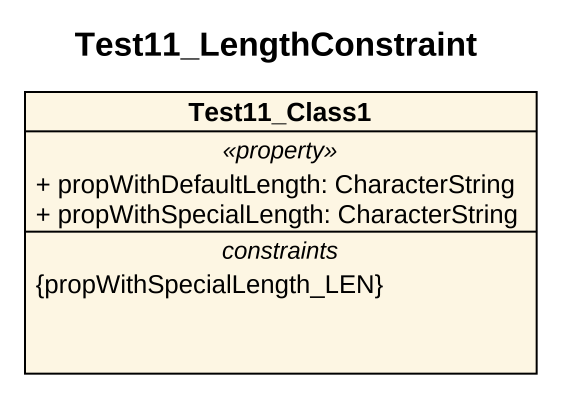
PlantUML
@startuml
title Test11_LengthConstraint
hide circle
hide empty members
skinparam classAttributeIconSize 0
class Test11_Class1 {
  .. <<property>> ..
  + propWithDefaultLength: CharacterString
  + propWithSpecialLength: CharacterString
  -- constraints --
  {propWithSpecialLength_LEN}
}
@enduml
